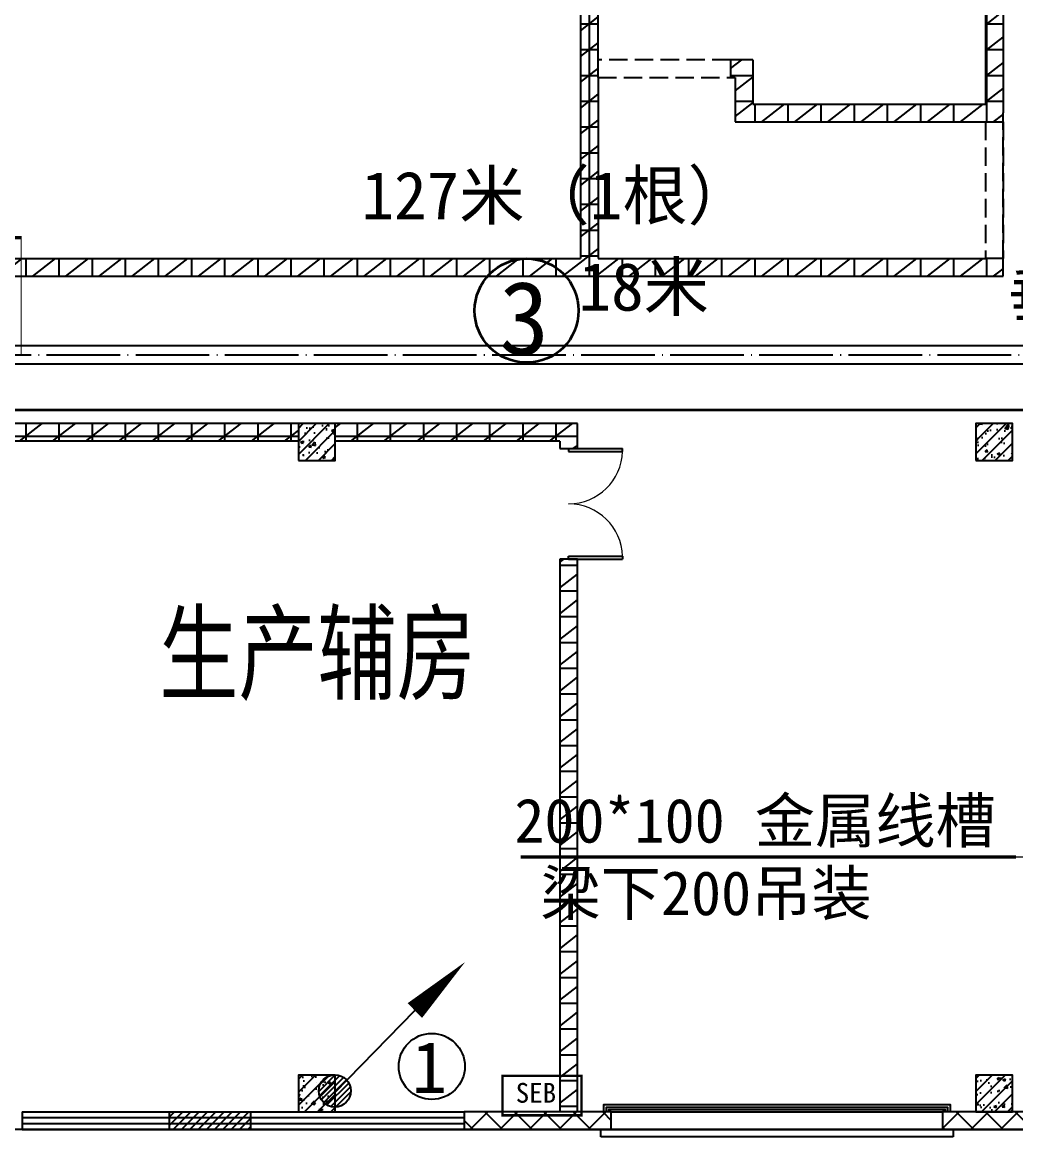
# Model space of a CAD drawing. Header units: millimetres. Extents: x -633009578 to 5705885, y -633235091 to 2571734.
# Drawn here: x 4076369 to 4089861, y 1855664 to 1870800 of the extents above; entities that cross this region are included whole.
import ezdxf

# ---------------------------------------------------------------- set-up
doc = ezdxf.new("R2010")
doc.units = ezdxf.units.MM
doc.header["$LTSCALE"] = 1000
doc.header["$MEASUREMENT"] = 0
doc.linetypes.add('DASH', pattern=[0.35, 0.25, -0.1])
doc.linetypes.add('DOTE', pattern=[2.4200000000000004, 2, -0.2, 0.02, -0.2])
doc.layers.get('0').update_dxf_attribs({"color": 9})
for name, color, linetype in [('000000000000电气', 7, 'Continuous'), ('3T_WOOD', 21, 'Continuous'), ('A-COLUM(柱)', 255, 'Continuous'), ('A-DOOR(门）', 4, 'Continuous'), ('A-F-AREA(计算)', 5, 'Continuous'), ('A-FLOR(看线)', 8, 'Continuous'), ('A-HATH(填充)', 8, 'Continuous'), ('A-LM-RAIL(栏杆)', 167, 'Continuous'), ('A-TEXT(房间)', 243, 'Continuous'), ('A-WALL(墙)', 255, 'Continuous'), ('A-WINDOW（窗）', 4, 'Continuous'), ('WALL', 9, 'Continuous'), ('电-弱电平面-箭头', 3, 'Continuous'), ('电-桥架', 4, 'Continuous'), ('设备-箱柜', 3, 'Continuous')]:
    doc.layers.add(name, color=color, linetype=linetype)
doc.styles.add('_TCH', font='simhei.ttf', dxfattribs={"width": 0.75, "bigfont": 'hztxt.shx'})
doc.styles.add('ELEC-DIM', font='simhei.ttf')
doc.styles.add('IDQSTYLE', font='simhei.ttf', dxfattribs={"width": 0.707, "bigfont": 'hztxt.shx'})
doc.styles.add('宋', font='simhei.ttf', dxfattribs={"width": 0.8})
doc.styles.add('宋体', font='simhei.ttf')
pattern_1 = [(45, (1628670.737756166, 677977.5160347573), (-200.0002033111466, 200.0002033111467), []), (135, (1628670.737756166, 677977.5160347573), (-200.0002033111467, -200.0002033111466), [])]
pattern_2 = [(0, (1628470.737756166, 677977.5160347573), (0, 350), []), (37.875, (1628870.737756166, 677977.5160347573), (-169.61527734408, 218.0766567528281), []), (90, (1628870.737756166, 677977.5160347573), (-450, 2.755455298081545e-14), [])]

# ---------------------------------------------------------------- blocks, each defined once
blk = doc.blocks.new('*X130')
at = {"color": 0, "linetype": 'Continuous'}
for p, q in [((192.587376364835, 446.7215535232801), (193.8713933576327, 448.0055705160779)), ((192.6509968705344, 446.3609099602676), (194.2320369206452, 447.9419500103785)), ((192.6864539319484, 447.2448951591055), (193.3480517218074, 447.9064929489645)), ((192.7889704286661, 446.0746194496875), (194.5183274312254, 447.8039764522467)), ((192.9823694457329, 445.8437543980423), (194.7491924828706, 447.61057743518)), ((193.2275231399996, 445.664644023597), (194.9283028573159, 447.3654237409133)), ((193.5311577474, 445.5440145622856), (195.0489323186273, 447.0617891335129)), ((193.9202347052458, 445.5088274514194), (195.0841194294935, 446.6727121756671)), ((194.6075199946775, 445.7718486721392), (194.8210982087737, 445.9854268862354))]:
    blk.add_line(p, q, dxfattribs=at)
blk = doc.blocks.new('HC001441')
at = {"color": 0, "linetype": 'Continuous'}
blk.add_line((0, -0.05776119327242668), (3.105492900474815, 3.117216328523909), dxfattribs=at)
blk.add_lwpolyline([(3.105492900474815, 3.117216328523909, 0.8, 0, 0), (5.057392361378561, 5.003787405167827, 0, 0, 0)], format="xyseb", dxfattribs=at)
blk.add_circle((0, 0), 0.625, dxfattribs=at)
at = {"color": 0, "linetype": 'Continuous', "xscale": 0.5, "yscale": 0.5, "zscale": 0.5}
blk.add_blockref('*X130', (-96.91845018383279, -223.3780232566237), dxfattribs=at)
at = {"color": 0, "style": 'IDQSTYLE', "width": 0.7}
blk.add_attdef('PSFHATT', (7.057392361378561, -0.62500001), '', height=2.5, dxfattribs=at)
blk = doc.blocks.new('G$CF6649E20')
at = {"layer": '电-弱电平面-箭头', "color": 4}
blk.add_circle((1316.889421409462, 332.4712073528208), 448.9330526033001, dxfattribs=at)
at = {"layer": '电-弱电平面-箭头', "color": 4, "xscale": 350, "yscale": 350, "zscale": 350}
blk.add_blockref('HC001441', (0, 0), dxfattribs=at)
at = {"layer": '电-弱电平面-箭头', "color": 4, "style": '宋'}
blk.add_text('1', height=700, dxfattribs=at).set_placement((1046.360447603278, -30.60809063538909))
blk = doc.blocks.new('HC001524')
at = {"color": 0, "linetype": 'Continuous', "const_width": 0.3}
blk.add_lwpolyline([(5, 2.5), (-5, 2.5), (-5, -2.5), (5, -2.5)], close=True, dxfattribs=at)
at = {"color": 0, "style": 'IDQSTYLE', "width": 0.7}
for tag, p in [('AF', (-1.5, -1.25)), ('PSFHATT', (7, -2.5))]:
    blk.add_attdef(tag, p, '', height=2.5, dxfattribs=at)
blk = doc.blocks.new('$DorLib2D$00000126')
at = {"color": 0, "linetype": 'Continuous'}
for p, q in [((-0.5319999999956053, 0.5), (-0.5319999999956053, 0.900000000000091)), ((0.5320000000047003, 0.900000000000091), (0.5320000000047003, 0.5000000000002274))]:
    blk.add_line(p, q, dxfattribs=at)
at = {"color": 0, "linetype": 'DASH'}
for p, q in [((-0.5319999999956053, 0.900000000000091), (0.5320000000047003, 0.900000000000091)), ((-0.5319999999956053, 0.5), (0.5320000000047003, 0.5000000000002274))]:
    blk.add_line(p, q, dxfattribs=at)
blk = doc.blocks.new('$DorLib2D$00000002')
for p, q in [((-0.5, -5.684341886080802e-17), (-0.5000000000000007, 0.4875)), ((-0.4750000000000007, 0.4875), (-0.5000000000000007, 0.4875)), ((-0.475, -2.842170943040401e-17), (-0.4750000000000007, 0.4875)), ((0.475, -2.842170943040401e-17), (0.4750000000000007, 0.4875)), ((0.4750000000000007, 0.4875), (0.5000000000000007, 0.4875)), ((0.5, -5.684341886080802e-17), (0.5000000000000007, 0.4875)), ((-0.5, -5.684341886080802e-17), (-0.475, -2.842170943040401e-17)), ((0.5, -5.684341886080802e-17), (0.475, -2.842170943040401e-17))]:
    blk.add_line(p, q)
at = {"lineweight": 13}
for centre, start, end in [((-0.4875, -4.263256414560601e-17), 0, 88.53071641864632), ((0.4875, -4.263256414560601e-17), 91.4692835813537, 180)]:
    blk.add_arc(centre, 0.4875, start, end, dxfattribs=at)
blk = doc.blocks.new('$TCHSYS$WIN2D')
for p, q in [((-0.5, 0.5), (0.5, 0.5)), ((-0.5, 0.5), (-0.4999999999999999, -0.5)), ((0.5, 0.5), (0.4999999999999998, -0.5)), ((0.5, 0.1666666666666666), (-0.5, 0.1666666666666666)), ((0.5, -0.1666666666666667), (-0.5, -0.1666666666666667)), ((-0.4999999999999999, -0.5), (0.5, -0.5))]:
    blk.add_line(p, q)
blk = doc.blocks.new('_FZH')
h = blk.add_hatch()
h.set_pattern_fill('钢筋混凝土', color=256, scale=0.1, style=0)
h.set_pattern_definition([(45, (0, 0), (-0.1767766952966369, 0.1767766952966369), []), (50, (0, 0), (0.7172601826007535, -0.06275213498259512), [0.07500000000000001, -0.8250000000000001]), (355, (0, 0), (-0.138751333613, 0.7521921337000119), [0.06, -0.66]), (100.4514, (0.05977168000000001, -0.00522934), (0.5785093817140216, 0.6894395420609536), [0.06374019, -0.701142112]), (46.1842, (0, 0.2), (1.067241048625645, -0.1655190143290181), [0.1125, -1.2375]), (96.6356, (0.088936745, 0.186206693), (0.9346627055487033, 0.9741178709004418), [0.095610288, -1.051713]), (351.1842, (0, 0.2), (0.9346619451336272, 0.9741186009253247), [0.09000000000000001, -0.9900000000000001]), (21, (0.1, 0.15), (0.5969070521184617, -0.4026188906653388), [0.07500000000000001, -0.8250000000000001]), (326, (0.1, 0.15), (0.2433153319215824, 0.7251500450468529), [0.06, -0.66]), (71.4514, (0.149742233, 0.116448394), (0.84022262858149, 0.3225304967099524), [0.06374019, -0.701142112]), (37.50000000000001, (0, 0), (0.01215985531729062, 0.3328938538313115), [0, -0.652, 0, -0.67, 0, -0.6625000000000001]), (7.499999999999999, (0, 0), (0.2630695374421486, 0.3944117118823603), [0, -0.382, 0, -0.637, 0, -0.2525]), (-32.5, (-0.223, 0), (0.533822436172409, -0.02255487173437976), [0, -0.25, 0, -0.78, 0, -1.035]), (-42.5, (-0.323, 0), (0.5831861693423862, 0.1001049823323177), [0, -0.325, 0, -0.518, 0, -0.735])])
h.paths.add_polyline_path([(-0.5, -0.5), (0.5, -0.5), (0.5, 0.5), (-0.5, 0.5)])
blk.add_lwpolyline([(-0.5, -0.5), (0.5, -0.5), (0.5, 0.5), (-0.5, 0.5)], close=True)

msp = doc.modelspace()

# ---------------------------------------------------------------- hatches: boundary and pattern name
at = {"layer": '3T_WOOD'}
h = msp.add_hatch(dxfattribs=at)
h.set_pattern_fill('ANSI31', color=256, scale=50)
h.set_pattern_definition([(45, (2939028.65830355, 677977.51603476), (-56.1266007566822, 56.12660075668221), [])])
h.paths.add_polyline_path([(4078369.308976751, 1855999.596922419), (4079469.308976751, 1855999.596922419), (4079469.308976751, 1855759.596922419), (4078369.308976751, 1855759.596922419)])
at = {"layer": 'A-HATH(填充)'}
h = msp.add_hatch(dxfattribs=at)
h.set_pattern_fill('空心砖', color=256, scale=100, style=0)
h.set_pattern_definition(pattern_2)
h.paths.add_polyline_path([(4089689.256591875, 1874549.596922424), (4089449.256591875, 1874549.596922424), (4089449.256591872, 1869689.596922424), (4089529.256591904, 1869569.596922424), (4089689.256591875, 1869569.596922424)])
h = msp.add_hatch(dxfattribs=at)
h.set_pattern_fill('空心砖', color=256, scale=100, style=0)
h.set_pattern_definition(pattern_2)
h.paths.add_polyline_path([(4084189.256591869, 1870289.596922499), (4084189.256591876, 1873779.596922615), (4083949.256591827, 1873779.596922615), (4083949.256591875, 1870169.596922424), (4084109.256591877, 1870169.596922474)])
h = msp.add_hatch(dxfattribs=at)
h.set_pattern_fill('空心砖', color=256, scale=100, style=0)
h.set_pattern_definition(pattern_2)
h.paths.add_polyline_path([(4084189.256591886, 1870049.596922499), (4084189.256591869, 1870289.596922499), (4084109.256591877, 1870169.596922474)])
h = msp.add_hatch(dxfattribs=at)
h.set_pattern_fill('空心砖', color=256, scale=100, style=0)
h.set_pattern_definition(pattern_2)
h.paths.add_polyline_path([(4086289.256591615, 1870289.596922499), (4085989.256589072, 1870289.596922664), (4085989.256589072, 1870049.596922427), (4086049.256591615, 1870049.596922499)])
h = msp.add_hatch(dxfattribs=at)
h.set_pattern_fill('空心砖', color=256, scale=100, style=0)
h.set_pattern_definition(pattern_2)
h.paths.add_polyline_path([(4086289.256591615, 1870289.596922499), (4086049.256591615, 1870049.596922499), (4086049.256591615, 1869449.596922424), (4086289.256591615, 1869689.596922424)])
h = msp.add_hatch(dxfattribs=at)
h.set_pattern_fill('空心砖', color=256, scale=100, style=0)
h.set_pattern_definition(pattern_2)
h.paths.add_polyline_path([(4084109.256591877, 1870169.596922474), (4083949.256591875, 1870169.596922424), (4083949.256591886, 1867589.596922423), (4084069.256591883, 1867509.596922433), (4084189.256591886, 1867589.596922452), (4084189.256591886, 1870049.596922499)])
h = msp.add_hatch(dxfattribs=at)
h.set_pattern_fill('空心砖', color=256, scale=100, style=0)
h.set_pattern_definition(pattern_2)
h.paths.add_polyline_path([(4086289.256591615, 1869689.596922424), (4086049.256591615, 1869449.596922424), (4089449.256591964, 1869449.596922424), (4089529.256591904, 1869569.596922424), (4089449.256591872, 1869689.596922424)])
h = msp.add_hatch(dxfattribs=at)
h.set_pattern_fill('空心砖', color=256, scale=100, style=0)
h.set_pattern_definition(pattern_2)
h.paths.add_polyline_path([(4089449.256591964, 1869449.596922424), (4089689.256591978, 1869449.596922107), (4089689.256591875, 1869569.596922424), (4089529.256591904, 1869569.596922424)])
h = msp.add_hatch(dxfattribs=at)
h.set_pattern_fill('空心砖', color=256, scale=100, style=0)
h.set_pattern_definition(pattern_2)
h.paths.add_polyline_path([(4064539.256591852, 1867429.596922322), (4064659.25659191, 1867349.596922423), (4084069.256591875, 1867349.596922424), (4084069.256591883, 1867509.596922433), (4083949.256591886, 1867589.596922423), (4064539.256591891, 1867589.596922424)])
h = msp.add_hatch(dxfattribs=at)
h.set_pattern_fill('空心砖', color=256, scale=100, style=0)
h.set_pattern_definition(pattern_2)
h.paths.add_polyline_path([(4084069.256591883, 1867509.596922433), (4084069.256591875, 1867349.596922424), (4089689.256591965, 1867349.596922453), (4089449.256591965, 1867589.596922453), (4084189.256591886, 1867589.596922452)])
h = msp.add_hatch(dxfattribs=at)
h.set_pattern_fill('空心砖', color=256, scale=100, style=0)
h.set_pattern_definition(pattern_2)
h.paths.add_polyline_path([(4089689.256591965, 1867349.596922453), (4089689.256592053, 1867589.596922616), (4089449.256591965, 1867589.596922453)])
h = msp.add_hatch(dxfattribs=at)
h.set_pattern_fill('空心砖', color=256, scale=100, style=0)
h.set_pattern_definition(pattern_2)
h.paths.add_polyline_path([(4080119.256591891, 1865109.596922392), (4080119.256591891, 1865349.596922394), (4075979.256592531, 1865349.596922433), (4076219.256592516, 1865109.596922396)])
h = msp.add_hatch(dxfattribs=at)
h.set_pattern_fill('空心砖', color=256, scale=100, style=0)
h.set_pattern_definition(pattern_2)
h.paths.add_polyline_path([(4080619.256591891, 1865349.596922397), (4080619.256591891, 1865109.596922386), (4083669.256591945, 1865109.596922318), (4083909.256591894, 1865349.59692246)])
h = msp.add_hatch(dxfattribs=at)
h.set_pattern_fill('空心砖', color=256, scale=100, style=0)
h.set_pattern_definition(pattern_2)
h.paths.add_polyline_path([(4083669.256591945, 1865109.596922318), (4083669.256591945, 1865009.596922107), (4083909.256591867, 1865009.596922107), (4083909.256591894, 1865349.59692246)])
h = msp.add_hatch(dxfattribs=at)
h.set_pattern_fill('空心砖', color=256, scale=100, style=0)
h.set_pattern_definition(pattern_2)
h.paths.add_polyline_path([(4083909.256591893, 1855999.596922429), (4083909.256591867, 1863509.596922107), (4083669.256591945, 1863509.596922107), (4083669.256591945, 1855999.596922429)])
h = msp.add_hatch(dxfattribs=at)
h.set_pattern_fill('多孔材料', color=256, scale=100, style=0)
h.set_pattern_definition(pattern_1)
h.paths.add_polyline_path([(4083789.256591897, 1855999.596922424), (4082369.308976564, 1855999.596922432), (4082369.308976564, 1855759.596922426), (4083789.256591897, 1855759.596922424)])
h = msp.add_hatch(dxfattribs=at)
h.set_pattern_fill('多孔材料', color=256, scale=100, style=0)
h.set_pattern_definition(pattern_1)
h.paths.add_polyline_path([(4083789.256591897, 1855759.596922424), (4084369.308977072, 1855759.59692243), (4084369.308977072, 1855999.596922419), (4083789.256591897, 1855999.596922424)])
h = msp.add_hatch(dxfattribs=at)
h.set_pattern_fill('多孔材料', color=256, scale=100, style=0)
h.set_pattern_definition(pattern_1)
h.paths.add_polyline_path([(4088869.308977072, 1855759.59692243), (4091119.249386415, 1855759.59692243), (4091119.249386415, 1855999.596922419), (4088869.308977072, 1855999.596922419)])

# ---------------------------------------------------------------- linework, layer by layer
at = {"layer": '000000000000电气', "color": 2, "lineweight": 35}
msp.add_line((4100275.940698322, 1865530.046226885), (4062503.250811218, 1865530.046226885), dxfattribs=at)
msp.add_circle((4083218.715874757, 1866883.495961947), 706.1009604767896, dxfattribs=at)
at = {"layer": '3T_WOOD'}
msp.add_lwpolyline([(4078369.308976751, 1855999.596922419), (4079469.308976751, 1855999.596922419), (4079469.308976751, 1855759.596922419), (4078369.308976751, 1855759.596922419)], close=True, dxfattribs=at)
at = {"layer": 'A-DOOR(门）'}
for p, q in [((4084369.308977189, 1855999.596922424), (4088869.308977189, 1855999.596922424)), ((4084369.308977189, 1855759.596922424), (4088869.308977189, 1855759.596922424))]:
    msp.add_line(p, q, dxfattribs=at)
at = {"layer": 'A-F-AREA(计算)'}
msp.add_lwpolyline([(4060729.234130392, 1991839.59697076), (4195009.234130392, 1991839.59697076), (4195009.234130392, 1855759.59697076), (4060729.234130392, 1855759.59697076)], close=True, dxfattribs=at)
at = {"layer": 'A-FLOR(看线)'}
msp.add_lwpolyline([(4084269.30897721, 1855999.596922423), (4084269.30897721, 1856099.596922423), (4088969.308977248, 1856099.596922423), (4088969.308977248, 1855999.596922441)], dxfattribs=at)
at = {"layer": 'A-LM-RAIL(栏杆)'}
for points in [[(4084304.30897721, 1855999.596922423), (4084304.30897721, 1856064.596922423), (4088934.308977248, 1856064.596922423), (4088934.308977248, 1855999.596922441)], [(4084334.30897721, 1855999.596922423), (4084334.30897721, 1856034.596922423), (4088904.308977248, 1856034.596922423), (4088904.308977248, 1855999.596922441)]]:
    msp.add_lwpolyline(points, dxfattribs=at)
at = {"layer": 'A-WALL(墙)'}
for p, q in [((4089449.25659186, 1874549.596922453), (4089449.256591872, 1869689.596922424)), ((4089689.256591872, 1874549.596922453), (4089689.256591875, 1869569.596922424)), ((4083949.256591827, 1873779.596922615), (4083949.256591875, 1870169.596922424)), ((4084189.256591869, 1870289.596922499), (4084189.256591876, 1873779.596922615)), ((4084189.256591886, 1870049.596922499), (4084189.256591869, 1870289.596922499)), ((4086289.256591615, 1870289.596922499), (4085989.256589072, 1870289.596922664)), ((4085989.256589072, 1870289.596922664), (4085989.256589072, 1870049.596922427)), ((4086289.256591615, 1870289.596922499), (4086289.256591615, 1869689.596922424)), ((4083949.256591875, 1870169.596922424), (4083949.256591886, 1867589.596922423)), ((4084189.256591886, 1870049.596922499), (4084189.256591886, 1867589.596922452)), ((4085989.256589072, 1870049.596922427), (4086049.256591615, 1870049.596922499)), ((4086049.256591615, 1870049.596922499), (4086049.256591615, 1869449.596922424)), ((4086289.256591615, 1869689.596922424), (4089449.256591872, 1869689.596922424)), ((4086049.256591615, 1869449.596922424), (4089449.256591964, 1869449.596922424)), ((4089449.256591964, 1869449.596922424), (4089689.256591978, 1869449.596922107)), ((4089689.256591978, 1869449.596922107), (4089689.256591875, 1869569.596922424)), ((4064539.256591891, 1867589.596922424), (4083949.256591886, 1867589.596922423)), ((4084189.256591886, 1867589.596922452), (4089449.256591965, 1867589.596922453)), ((4089689.256592053, 1867589.596922616), (4089449.2565918, 1867589.596922615)), ((4089689.256591965, 1867349.596922453), (4089689.256592053, 1867589.596922616)), ((4064659.25659191, 1867349.596922423), (4084069.256591875, 1867349.596922424)), ((4084069.256591875, 1867349.596922424), (4089689.256591965, 1867349.596922453)), ((4080119.256592103, 1865349.596922378), (4075979.256592531, 1865349.596922433)), ((4083909.256591894, 1865349.59692246), (4080619.256592103, 1865349.596922514)), ((4083909.256591867, 1865009.596922107), (4083909.256591894, 1865349.59692246)), ((4080119.256592103, 1865109.596922444), (4076219.256592516, 1865109.596922396)), ((4083669.256591945, 1865109.596922318), (4080619.256592103, 1865109.596922345)), ((4083669.256591945, 1865109.596922318), (4083669.256591945, 1865009.596922107)), ((4083669.256591945, 1865009.596922107), (4083909.256591867, 1865009.596922107)), ((4083909.256591867, 1863509.596922107), (4083669.256591945, 1863509.596922107)), ((4083669.256591945, 1863509.596922107), (4083669.256591945, 1855999.596922429)), ((4083909.256591893, 1855999.596922429), (4083909.256591867, 1863509.596922107)), ((4080369.256591891, 1856399.596922424), (4080369.256591891, 1856399.596922424)), ((4080369.256591891, 1856259.596928704), (4080369.256591891, 1856259.596928704)), ((4080369.256591891, 1856119.596934984), (4080369.256591891, 1856119.596934984))]:
    msp.add_line(p, q, dxfattribs=at)
at = {"layer": 'A-WINDOW（窗）', "linetype": 'DASH'}
for p, q in [((4085989.25658873, 1870289.596922424), (4084189.25658873, 1870289.596922424)), ((4084189.25658873, 1870049.596922424), (4085989.25658873, 1870049.596922424)), ((4084189.25658873, 1870049.596922424, 800), (4085989.25658873, 1870049.596922424, 800)), ((4089449.256591875, 1869449.596922424), (4089449.256591875, 1867589.596922424)), ((4089689.256591875, 1867589.596922424), (4089689.256591875, 1869449.596922424)), ((4089689.256591875, 1869449.596922424, 800), (4089689.256591875, 1867589.596922424, 800))]:
    msp.add_line(p, q, dxfattribs=at)
at = {"layer": 'A-WINDOW（窗）'}
msp.add_lwpolyline([(4079469.308976696, 1855999.596922417), (4079469.308976696, 1855759.596922417)], dxfattribs=at)
at = {"layer": 'WALL'}
for p, q in [((4083789.256591897, 1855999.596922424), (4082369.308976564, 1855999.596922432)), ((4082369.308976564, 1855999.596922432), (4082369.308976564, 1855759.596922426)), ((4084369.308977072, 1855999.596922419), (4083789.256591897, 1855999.596922424)), ((4084369.308977072, 1855759.59692243), (4084369.308977072, 1855999.596922419)), ((4091119.249386415, 1855999.596922419), (4088869.308977072, 1855999.596922419)), ((4088869.308977072, 1855999.596922419), (4088869.308977072, 1855759.59692243)), ((4082369.308976564, 1855759.596922426), (4083789.256591897, 1855759.596922424)), ((4083789.256591897, 1855759.596922424), (4084369.308977072, 1855759.59692243)), ((4088869.308977072, 1855759.59692243), (4091119.249386415, 1855759.59692243))]:
    msp.add_line(p, q, dxfattribs=at)
at = {"layer": '电-桥架', "color": 5, "linetype": 'DOTE', "ltscale": 0.5}
msp.add_line((4060969.256591898, 1866283.413784905), (4090416.726145992, 1866283.413784905), dxfattribs=at)
at = {"layer": '电-桥架', "ltscale": 0.5}
msp.add_lwpolyline([(4090416.726145993, 1866158.413784905), (4060969.256591899, 1866158.413784905), (4060969.256591898, 1866408.413784905), (4090416.726145992, 1866408.413784905)], dxfattribs=at)
at = {"layer": '设备-箱柜', "color": 6}
for points in [[(4076352.517121791, 1866283.413784905, 15, 15, 0), (4076352.517121791, 1867873.700683707, 15, 15, 0), (4076352.517121791, 1867873.700683707, 45, 45, 0), (4069627.587431367, 1867873.700683707, 45, 45, 0)], [(4090838.826765932, 1859462.493166771, 15, 15, 0), (4089865.072550713, 1859462.493166771, 15, 15, 0), (4089865.072550713, 1859462.493166771, 45, 45, 0), (4083140.142860288, 1859462.493166771, 45, 45, 0)]]:
    msp.add_lwpolyline(points, format="xyseb", dxfattribs=at)

# ---------------------------------------------------------------- block references
msp.add_blockref('G$CF6649E20', (4080613.975152338, 1856285.702021673))
at = {"layer": 'A-COLUM(柱)', "xscale": 500, "yscale": 500, "zscale": 500}
for p in [(4080369.256591891, 1865099.596922424), (4089569.256591875, 1865099.596922424), (4080369.256591891, 1856249.596922424), (4089569.256591875, 1856249.596922424)]:
    msp.add_blockref('_FZH', p, dxfattribs=at)
at = {"layer": 'A-DOOR(门）', "xscale": 1500, "yscale": 1500, "zscale": 1500, "rotation": 270}
msp.add_blockref('$DorLib2D$00000002', (4083789.256591897, 1864259.596922183), dxfattribs=at)
at = {"layer": 'A-DOOR(门）', "extrusion": (0, 0, -1), "xscale": -4500, "yscale": 240, "zscale": 4500, "rotation": 180}
msp.add_blockref('$DorLib2D$00000126', (-4086619.308977189, 1855879.596922424), dxfattribs=at)
at = {"layer": 'A-WINDOW（窗）', "xscale": 6000.013096185634, "yscale": 240, "zscale": 6000.013096185634}
msp.add_blockref('$TCHSYS$WIN2D', (4079369.302428656, 1855879.596922424), dxfattribs=at)
at = {"layer": '设备-箱柜'}
ref = msp.add_blockref('HC001524', (4083427.642425789, 1856222.619638839), dxfattribs=dict(at, xscale=-107.52, yscale=107.52, zscale=107.52, rotation=180))
ref.add_attrib('AF', 'SEB', (4083070.830277742, 1856125.106580266), dxfattribs={"layer": '0', "color": 0, "height": 268.8, "style": 'ELEC-DIM'})

# ---------------------------------------------------------------- texts
at = {"layer": '000000000000电气', "color": 2, "lineweight": 35, "style": '宋体'}
for s, height, p in [('127米（1根）', 650, (4080976.537180108, 1868123.370315719)), ('3', 1000, (4082845.176039134, 1866283.413784905))]:
    msp.add_text(s, height=height, dxfattribs=at).set_placement(p)
at = {"layer": '000000000000电气', "color": 0, "lineweight": 35, "style": '宋体'}
msp.add_text('18米', height=650, dxfattribs=at).set_placement((4083924.816835233, 1866883.495961947))
at = {"layer": 'A-TEXT(房间)', "style": '_TCH', "width": 0.75}
msp.add_text('生产辅房', height=1050, dxfattribs=at).set_placement((4078231.117741725, 1861706.173116858))
at = {"layer": '设备-箱柜', "color": 6, "style": 'ELEC-DIM'}
for s, p in [('垂直安装，引至距地3米', (4089755, 1866799)), ('200*100 金属线槽', (4083052.240606917, 1859657.197071658)), ('梁下200吊装', (4083406.855334585, 1858672.868885038))]:
    msp.add_text(s, height=600, dxfattribs=at).set_placement(p)

doc.saveas('drawing.dxf')
